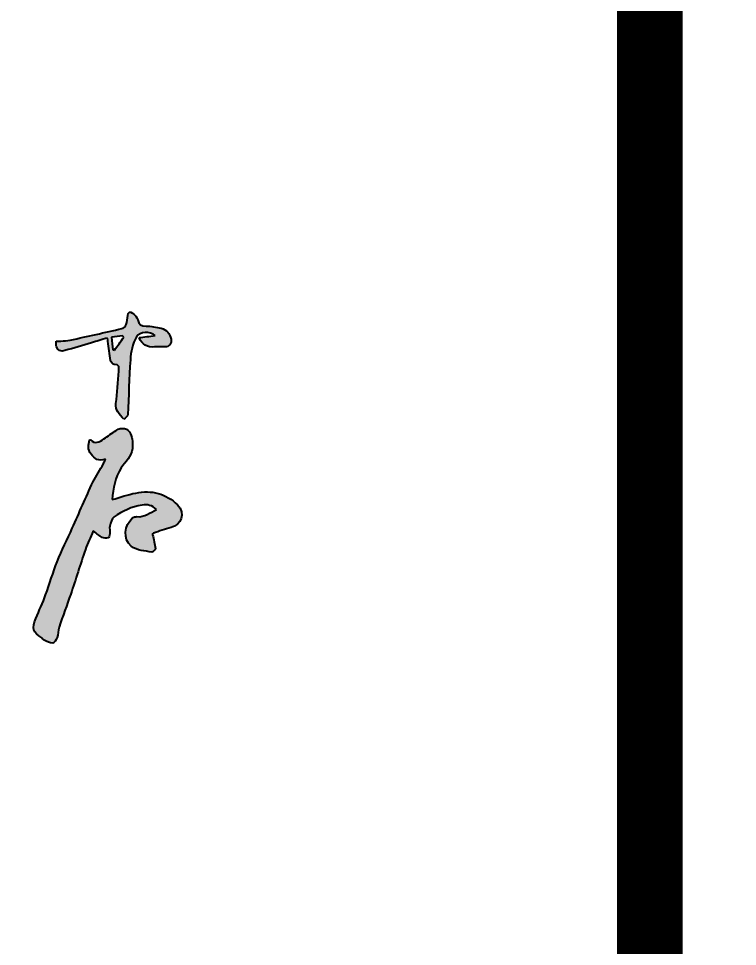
# Model space of a CAD drawing. Extents: x -191212 to 1245715665, y -234495 to 250873.
# Drawn here: x 210979 to 212072, y -73781 to -72371 of the extents above; entities that cross this region are included whole.
import ezdxf

# ---------------------------------------------------------------- set-up
doc = ezdxf.new("R2010")
doc.units = 0
doc.header["$LTSCALE"] = 500
doc.layers.get('0').update_dxf_attribs({"linetype": 'CONTINUOUS'})
doc.layers.get('Defpoints').update_dxf_attribs({"linetype": 'CONTINUOUS'})
for name, color, linetype in [('AXIS', 3, 'CONTINUOUS'), ('TWT_DIM', 3, 'CONTINUOUS'), ('TWT_TITLE', 7, 'CONTINUOUS')]:
    doc.layers.add(name, color=color, linetype=linetype)
doc.styles.add('_TCH_DIM_T3', font='SIMPLEX', dxfattribs={"width": 0.705882, "bigfont": 'GBCBIG'})
doc.dimstyles.new('_TCH_ARCH&&200', dxfattribs={"dimtxt": 510, "dimasz": 200, "dimexe": 500, "dimexo": 600, "dimgap": 200, "dimtad": 1, "dimdec": 0, "dimzin": 0, "dimdsep": 46, "dimtxsty": '_TCH_DIM_T3', "dimblk": 'ARCHTICK', "dimcen": 0.09, "dimclrt": 225, "dimazin": 2, "dimtfac": 1, "dimtdec": 0, "dimtix": 1, "dimtmove": 2, "dimatfit": 3, "dimfxl": 1, "dimtolj": 1, "dimtzin": 0, "dimarcsym": 0})
doc.dimstyles.new('_TWT_ARCH&&100', dxfattribs={"dimtxt": 297.5, "dimasz": 100, "dimexe": 250, "dimexo": 300, "dimgap": 100, "dimtad": 1, "dimdec": 0, "dimzin": 0, "dimdsep": 46, "dimtxsty": '_TCH_DIM_T3', "dimblk": 'ARCHTICK', "dimcen": 0.09, "dimclrt": 7, "dimazin": 2, "dimtfac": 1, "dimtdec": 0, "dimtix": 1, "dimtmove": 2, "dimatfit": 3, "dimfxl": 1, "dimtolj": 1, "dimtzin": 0, "dimarcsym": 0})

# ---------------------------------------------------------------- blocks, each defined once
blk = doc.blocks.new('_ArchTick')
at = {"color": 0, "linetype": 'ByBlock', "const_width": 0.4}
blk.add_lwpolyline([(-0.5, -0.5), (0.5, 0.5)], dxfattribs=at)
blk = doc.blocks.new('*D200')
at = {"layer": 'AXIS', "color": 0, "lineweight": -2}
for p, q in [((278887.8, 52433.3), (283787.8, 52433.3)), ((283287.8, 44433.3), (283287.8, 52433.3)), ((278887.8, 44433.3), (283787.8, 44433.3))]:
    blk.add_line(p, q, dxfattribs=at)
at = {"layer": 'Defpoints', "color": 0}
for p in [(278287.8, 52433.3), (283287.8, 52433.3), (278287.8, 44433.3), (161593.6, -91198.8), (162081.3, -91198.8), (161593.6, -92638.9)]:
    blk.add_point(p, dxfattribs=at)
at = {"layer": 'TWT_DIM', "color": 0, "lineweight": -2}
for p, q in [((161893.6, -91198.8), (162331.3, -91198.8)), ((162081.3, -92638.9), (162081.3, -91198.8)), ((161893.6, -92638.9), (162331.3, -92638.9))]:
    blk.add_line(p, q, dxfattribs=at)
at = {"layer": 'AXIS', "color": 0, "lineweight": -2, "xscale": 200, "yscale": 200, "zscale": 200}
for p, rotation in [((283287.8, 52433.3), 90), ((283287.8, 44433.3), 270)]:
    blk.add_blockref('_ArchTick', p, dxfattribs=dict(at, rotation=rotation))
at = {"layer": 'TWT_DIM', "color": 0, "lineweight": -2, "xscale": 100, "yscale": 100, "zscale": 100}
for p, rotation in [((162081.3, -91198.8), 90), ((162081.3, -92638.9), 270)]:
    blk.add_blockref('_ArchTick', p, dxfattribs=dict(at, rotation=rotation))
at = {"layer": 'AXIS', "color": 7, "insert": (282832.8, 48433.3), "char_height": 510, "attachment_point": 5, "rotation": 90, "style": '_TCH_DIM_T3'}
blk.add_mtext('\\A1;8000', dxfattribs=at)
at = {"layer": 'TWT_DIM', "color": 7, "insert": (161832.5, -91918.9), "char_height": 297.5, "attachment_point": 5, "rotation": 90, "style": '_TCH_DIM_T3'}
blk.add_mtext('\\A1;1800', dxfattribs=at)

msp = doc.modelspace()

# ---------------------------------------------------------------- hatches: boundary and pattern name
h = msp.add_hatch(color=256)
edge = h.paths.add_edge_path()
edge.add_spline(control_points=[(211195.4, -72841.6), (211187.8, -72840), (211180.1, -72838.1), (211172.5, -72838.3)], knot_values=[18, 18, 18, 18, 19, 19, 19, 19], degree=3, periodic=0)
edge.add_spline(control_points=[(211172.5, -72838.3), (211164.9, -72838.4), (211161.6, -72836), (211159.8, -72828.7)], knot_values=[17, 17, 17, 17, 18, 18, 18, 18], degree=3, periodic=0)
edge.add_spline(control_points=[(211159.8, -72828.7), (211158.8, -72824.8), (211155.3, -72821.1), (211152.1, -72818.4)], knot_values=[16, 16, 16, 16, 17, 17, 17, 17], degree=3, periodic=0)
edge.add_spline(control_points=[(211152.1, -72818.4), (211148.1, -72815.1), (211145.3, -72816.9), (211144.7, -72822.1)], knot_values=[15, 15, 15, 15, 16, 16, 16, 16], degree=3, periodic=0)
edge.add_spline(control_points=[(211144.7, -72822.1), (211144.3, -72826.8), (211143.9, -72831.6), (211142.4, -72835.9)], knot_values=[14, 14, 14, 14, 15, 15, 15, 15], degree=3, periodic=0)
edge.add_spline(control_points=[(211142.4, -72835.9), (211141.5, -72838.5), (211138.5, -72841.4), (211135.9, -72842)], knot_values=[13, 13, 13, 13, 14, 14, 14, 14], degree=3, periodic=0)
edge.add_spline(control_points=[(211135.9, -72842), (211109.8, -72848.1), (211083.6, -72853.8), (211057.3, -72859.5)], knot_values=[12, 12, 12, 12, 13, 13, 13, 13], degree=3, periodic=0)
edge.add_spline(control_points=[(211057.3, -72859.5), (211052.6, -72860.5), (211047.6, -72860.6), (211042.7, -72861)], knot_values=[11, 11, 11, 11, 12, 12, 12, 12], degree=3, periodic=0)
edge.add_spline(control_points=[(211042.7, -72861), (211040.4, -72861.3), (211038, -72861.1), (211035.7, -72861.1)], knot_values=[10, 10, 10, 10, 11, 11, 11, 11], degree=3, periodic=0)
edge.add_spline(control_points=[(211035.7, -72861.1), (211035.8, -72864), (211035.3, -72867.2), (211036.2, -72869.8)], knot_values=[9, 9, 9, 9, 10, 10, 10, 10], degree=3, periodic=0)
edge.add_spline(control_points=[(211036.2, -72869.8), (211038.2, -72875.9), (211043.2, -72877.1), (211048.8, -72875.5)], knot_values=[8, 8, 8, 8, 9, 9, 9, 9], degree=3, periodic=0)
edge.add_spline(control_points=[(211048.8, -72875.5), (211062.4, -72871.7), (211075.9, -72867.5), (211089.4, -72863.5)], knot_values=[7, 7, 7, 7, 8, 8, 8, 8], degree=3, periodic=0)
edge.add_spline(control_points=[(211089.4, -72863.5), (211097.4, -72861.2), (211105.3, -72858.9), (211113.8, -72856.4)], knot_values=[6, 6, 6, 6, 7, 7, 7, 7], degree=3, periodic=0)
edge.add_spline(control_points=[(211113.8, -72856.4), (211114.2, -72859.1), (211114.3, -72860.2), (211114.5, -72861.3)], knot_values=[5, 5, 5, 5, 6, 6, 6, 6], degree=3, periodic=0)
edge.add_spline(control_points=[(211114.5, -72861.3), (211115.7, -72871.1), (211116.7, -72880.9), (211118.5, -72890.6)], knot_values=[4, 4, 4, 4, 5, 5, 5, 5], degree=3, periodic=0)
edge.add_spline(control_points=[(211118.5, -72890.6), (211119, -72893), (211122.3, -72897), (211123.9, -72896.8)], knot_values=[3, 3, 3, 3, 4, 4, 4, 4], degree=3, periodic=0)
edge.add_spline(control_points=[(211123.9, -72896.8), (211132.7, -72896), (211131.5, -72901.4), (211131, -72906.7)], knot_values=[2, 2, 2, 2, 3, 3, 3, 3], degree=3, periodic=0)
edge.add_spline(control_points=[(211131, -72906.7), (211129.6, -72923.1), (211128.6, -72939.6), (211126.7, -72955.9)], knot_values=[1, 1, 1, 1, 2, 2, 2, 2], degree=3, periodic=0)
edge.add_spline(control_points=[(211126.7, -72955.9), (211125.5, -72966), (211131.7, -72971.7), (211138.9, -72979.9)], knot_values=[0, 0, 0, 0, 1, 1, 1, 1], degree=3, periodic=0)
edge.add_spline(control_points=[(211138.9, -72979.9), (211141.2, -72977.2), (211144.7, -72975), (211144.8, -72972.6)], knot_values=[27, 27, 27, 27, 28, 28, 28, 28], degree=3, periodic=0)
edge.add_spline(control_points=[(211144.8, -72972.6), (211146.3, -72944.9), (211146.7, -72917.1), (211148.7, -72889.4)], knot_values=[26, 26, 26, 26, 27, 27, 27, 27], degree=3, periodic=0)
edge.add_spline(control_points=[(211148.7, -72889.4), (211149.5, -72877.5), (211151.4, -72865.3), (211158, -72854.5)], knot_values=[25, 25, 25, 25, 26, 26, 26, 26], degree=3, periodic=0)
edge.add_spline(control_points=[(211158, -72854.5), (211162.6, -72847.1), (211178.9, -72845.3), (211186.3, -72852.7)], knot_values=[24, 24, 24, 24, 25, 25, 25, 25], degree=3, periodic=0)
edge.add_spline(control_points=[(211186.3, -72852.7), (211177.7, -72853.8), (211169.8, -72854.8), (211161.8, -72855.8)], knot_values=[23, 23, 23, 23, 24, 24, 24, 24], degree=3, periodic=0)
edge.add_spline(control_points=[(211161.8, -72855.8), (211166.7, -72866.9), (211174.6, -72870.8), (211185.5, -72869.9)], knot_values=[22, 22, 22, 22, 23, 23, 23, 23], degree=3, periodic=0)
edge.add_spline(control_points=[(211185.5, -72869.9), (211190.7, -72869.5), (211195.9, -72869.9), (211201, -72869.9)], knot_values=[21, 21, 21, 21, 22, 22, 22, 22], degree=3, periodic=0)
edge.add_spline(control_points=[(211201, -72869.9), (211207.6, -72869.9), (211211.8, -72864.8), (211210.5, -72858.3)], knot_values=[20, 20, 20, 20, 21, 21, 21, 21], degree=3, periodic=0)
edge.add_spline(control_points=[(211210.5, -72858.3), (211208.9, -72849.6), (211204.2, -72843.5), (211195.4, -72841.6)], knot_values=[19, 19, 19, 19, 20, 20, 20, 20], degree=3, periodic=0)
edge = h.paths.add_edge_path(flags=16)
edge.add_spline(control_points=[(211136.8, -72853.2), (211137.4, -72853.9), (211137.9, -72854.6), (211138.5, -72855.3)], knot_values=[3, 3, 3, 3, 4, 4, 4, 4], degree=3, periodic=0)
edge.add_spline(control_points=[(211138.5, -72855.3), (211133.8, -72861.8), (211129.1, -72868.3), (211124.3, -72874.8)], knot_values=[2, 2, 2, 2, 3, 3, 3, 3], degree=3, periodic=0)
edge.add_spline(control_points=[(211124.3, -72874.8), (211123.6, -72874.6), (211122.8, -72874.3), (211122.1, -72874.1)], knot_values=[1, 1, 1, 1, 2, 2, 2, 2], degree=3, periodic=0)
edge.add_spline(control_points=[(211122.1, -72874.1), (211121.4, -72868.1), (211120.8, -72862), (211120.1, -72855.2)], knot_values=[0, 0, 0, 0, 1, 1, 1, 1], degree=3, periodic=0)
edge.add_spline(control_points=[(211120.1, -72855.2), (211126, -72854.6), (211131.4, -72853.9), (211136.8, -72853.2)], knot_values=[4, 4, 4, 4, 5, 5, 5, 5], degree=3, periodic=0)
edge = h.paths.add_edge_path()
edge.add_spline(control_points=[(211121, -73101.8), (211122.1, -73084.7), (211125.4, -73068.3), (211134.8, -73053.8)], knot_values=[8, 8, 8, 8, 9, 9, 9, 9], degree=3, periodic=0)
edge.add_spline(control_points=[(211134.8, -73053.8), (211141, -73044.3), (211150.7, -73036.5), (211151.7, -73024.4)], knot_values=[7, 7, 7, 7, 8, 8, 8, 8], degree=3, periodic=0)
edge.add_spline(control_points=[(211151.7, -73024.4), (211152.3, -73017), (211151.9, -73008.7), (211149.1, -73002)], knot_values=[6, 6, 6, 6, 7, 7, 7, 7], degree=3, periodic=0)
edge.add_spline(control_points=[(211149.1, -73002), (211145.4, -72993.2), (211135, -72991.4), (211126.9, -72996.7)], knot_values=[5, 5, 5, 5, 6, 6, 6, 6], degree=3, periodic=0)
edge.add_spline(control_points=[(211126.9, -72996.7), (211120.7, -73000.9), (211114.5, -73005.3), (211108.4, -73009.7)], knot_values=[4, 4, 4, 4, 5, 5, 5, 5], degree=3, periodic=0)
edge.add_spline(control_points=[(211108.4, -73009.7), (211101.8, -73014.4), (211095.2, -73017.9), (211087.8, -73011.1)], knot_values=[3, 3, 3, 3, 4, 4, 4, 4], degree=3, periodic=0)
edge.add_spline(control_points=[(211087.8, -73011.1), (211087.6, -73010.9), (211086.9, -73011.2), (211086.4, -73011.2)], knot_values=[2, 2, 2, 2, 3, 3, 3, 3], degree=3, periodic=0)
edge.add_spline(control_points=[(211086.4, -73011.2), (211085.3, -73018.6), (211082.9, -73025.3), (211088.9, -73032.9)], knot_values=[1, 1, 1, 1, 2, 2, 2, 2], degree=3, periodic=0)
edge.add_spline(control_points=[(211088.9, -73032.9), (211094.6, -73040.1), (211099.9, -73044), (211110.6, -73040.4)], knot_values=[0, 0, 0, 0, 1, 1, 1, 1], degree=3, periodic=0)
edge.add_spline(control_points=[(211110.6, -73040.4), (211109.2, -73044.1), (211108.7, -73045.9), (211107.8, -73047.5)], knot_values=[40, 40, 40, 40, 41, 41, 41, 41], degree=3, periodic=0)
edge.add_spline(control_points=[(211107.8, -73047.5), (211102.5, -73056.7), (211096.3, -73065.6), (211091.8, -73075.3)], knot_values=[39, 39, 39, 39, 40, 40, 40, 40], degree=3, periodic=0)
edge.add_spline(control_points=[(211091.8, -73075.3), (211080.9, -73098.4), (211070.8, -73122), (211060.3, -73145.4)], knot_values=[38, 38, 38, 38, 39, 39, 39, 39], degree=3, periodic=0)
edge.add_spline(control_points=[(211060.3, -73145.4), (211052.7, -73162.4), (211044.3, -73178.9), (211037.4, -73196.2)], knot_values=[37, 37, 37, 37, 38, 38, 38, 38], degree=3, periodic=0)
edge.add_spline(control_points=[(211037.4, -73196.2), (211030.8, -73212.7), (211026, -73230), (211019.8, -73246.8)], knot_values=[36, 36, 36, 36, 37, 37, 37, 37], degree=3, periodic=0)
edge.add_spline(control_points=[(211019.8, -73246.8), (211015.4, -73258.8), (211010, -73270.6), (211004.9, -73282.4)], knot_values=[35, 35, 35, 35, 36, 36, 36, 36], degree=3, periodic=0)
edge.add_spline(control_points=[(211004.9, -73282.4), (210998.6, -73297.1), (211000.6, -73303.7), (211014.1, -73312.1)], knot_values=[34, 34, 34, 34, 35, 35, 35, 35], degree=3, periodic=0)
edge.add_spline(control_points=[(211014.1, -73312.1), (211015.4, -73312.9), (211016.1, -73314.9), (211017.4, -73315.4)], knot_values=[33, 33, 33, 33, 34, 34, 34, 34], degree=3, periodic=0)
edge.add_spline(control_points=[(211017.4, -73315.4), (211021.8, -73317.4), (211026.3, -73320.2), (211030.7, -73320.1)], knot_values=[32, 32, 32, 32, 33, 33, 33, 33], degree=3, periodic=0)
edge.add_spline(control_points=[(211030.7, -73320.1), (211033, -73320.1), (211036, -73314.9), (211037.2, -73311.5)], knot_values=[31, 31, 31, 31, 32, 32, 32, 32], degree=3, periodic=0)
edge.add_spline(control_points=[(211037.2, -73311.5), (211038.9, -73306.5), (211038.5, -73300.7), (211040.2, -73295.7)], knot_values=[30, 30, 30, 30, 31, 31, 31, 31], degree=3, periodic=0)
edge.add_spline(control_points=[(211040.2, -73295.7), (211045.9, -73278.8), (211052.3, -73262.2), (211058, -73245.4)], knot_values=[29, 29, 29, 29, 30, 30, 30, 30], degree=3, periodic=0)
edge.add_spline(control_points=[(211058, -73245.4), (211065.7, -73222.9), (211072.6, -73200.2), (211080.4, -73177.7)], knot_values=[28, 28, 28, 28, 29, 29, 29, 29], degree=3, periodic=0)
edge.add_spline(control_points=[(211080.4, -73177.7), (211083.6, -73168.3), (211088.1, -73159.3), (211092.3, -73149.5)], knot_values=[27, 27, 27, 27, 28, 28, 28, 28], degree=3, periodic=0)
edge.add_spline(control_points=[(211092.3, -73149.5), (211097.4, -73153.3), (211101.3, -73156.9), (211105.8, -73159.4)], knot_values=[26, 26, 26, 26, 27, 27, 27, 27], degree=3, periodic=0)
edge.add_spline(control_points=[(211105.8, -73159.4), (211108.3, -73160.8), (211112, -73160.9), (211114.7, -73160.2)], knot_values=[25, 25, 25, 25, 26, 26, 26, 26], degree=3, periodic=0)
edge.add_spline(control_points=[(211114.7, -73160.2), (211116.2, -73159.7), (211117.2, -73156.2), (211117.4, -73154)], knot_values=[24, 24, 24, 24, 25, 25, 25, 25], degree=3, periodic=0)
edge.add_spline(control_points=[(211117.4, -73154), (211117.8, -73150), (211116.6, -73145.8), (211117.5, -73142.1)], knot_values=[23, 23, 23, 23, 24, 24, 24, 24], degree=3, periodic=0)
edge.add_spline(control_points=[(211117.5, -73142.1), (211118.8, -73137.1), (211120.1, -73130.3), (211123.8, -73128)], knot_values=[22, 22, 22, 22, 23, 23, 23, 23], degree=3, periodic=0)
edge.add_spline(control_points=[(211123.8, -73128), (211136.9, -73119.8), (211150.7, -73112.3), (211166.5, -73110.2)], knot_values=[21, 21, 21, 21, 22, 22, 22, 22], degree=3, periodic=0)
edge.add_spline(control_points=[(211166.5, -73110.2), (211174.3, -73109.1), (211181.8, -73110.2), (211188.6, -73117.1)], knot_values=[20, 20, 20, 20, 21, 21, 21, 21], degree=3, periodic=0)
edge.add_spline(control_points=[(211188.6, -73117.1), (211178.3, -73121.4), (211170.3, -73129), (211158.7, -73127.8)], knot_values=[19, 19, 19, 19, 20, 20, 20, 20], degree=3, periodic=0)
edge.add_spline(control_points=[(211158.7, -73127.8), (211156.4, -73127.5), (211153.4, -73128.6), (211151.6, -73130.2)], knot_values=[18, 18, 18, 18, 19, 19, 19, 19], degree=3, periodic=0)
edge.add_spline(control_points=[(211151.6, -73130.2), (211139.8, -73140.6), (211136.8, -73162), (211150, -73172.6)], knot_values=[17, 17, 17, 17, 18, 18, 18, 18], degree=3, periodic=0)
edge.add_spline(control_points=[(211150, -73172.6), (211159.2, -73180), (211170.7, -73179.4), (211181.3, -73181.8)], knot_values=[16, 16, 16, 16, 17, 17, 17, 17], degree=3, periodic=0)
edge.add_spline(control_points=[(211181.3, -73181.8), (211182.7, -73182.2), (211186.8, -73178.1), (211186.7, -73176.4)], knot_values=[15, 15, 15, 15, 16, 16, 16, 16], degree=3, periodic=0)
edge.add_spline(control_points=[(211186.7, -73176.4), (211185.9, -73169.3), (211184, -73162.3), (211182.5, -73155.2)], knot_values=[14, 14, 14, 14, 15, 15, 15, 15], degree=3, periodic=0)
edge.add_spline(control_points=[(211182.5, -73155.2), (211181.4, -73154.6), (211182.4, -73153.4), (211183.7, -73153)], knot_values=[13, 13, 13, 13, 14, 14, 14, 14], degree=3, periodic=0)
edge.add_spline(control_points=[(211183.7, -73153), (211192.6, -73150), (211201.4, -73146.5), (211210.5, -73144.3)], knot_values=[12, 12, 12, 12, 13, 13, 13, 13], degree=3, periodic=0)
edge.add_spline(control_points=[(211210.5, -73144.3), (211225.1, -73140.7), (211233.9, -73123.2), (211220.4, -73110)], knot_values=[11, 11, 11, 11, 12, 12, 12, 12], degree=3, periodic=0)
edge.add_spline(control_points=[(211220.4, -73110), (211202.4, -73092.4), (211181, -73087), (211156.9, -73091.9)], knot_values=[10, 10, 10, 10, 11, 11, 11, 11], degree=3, periodic=0)
edge.add_spline(control_points=[(211156.9, -73091.9), (211145, -73094.2), (211133.5, -73098.3), (211121, -73101.8)], knot_values=[9, 9, 9, 9, 10, 10, 10, 10], degree=3, periodic=0)

# ---------------------------------------------------------------- linework, layer by layer
msp.add_lwpolyline([(207728.9, -68566.7), (211938.4, -68566.7), (211938.4, -108566.7), (207728.9, -108566.7)], close=True)
for points in [[(211144.7, -72822.1), (211145.3, -72816.9), (211148.1, -72815.1), (211152.1, -72818.4)], [(211152.1, -72818.4), (211155.3, -72821.1), (211158.8, -72824.8), (211159.8, -72828.7)], [(211142.4, -72835.9), (211143.9, -72831.6), (211144.3, -72826.8), (211144.7, -72822.1)], [(211159.8, -72828.7), (211161.6, -72836), (211164.9, -72838.4), (211172.5, -72838.3)], [(211057.3, -72859.5), (211083.6, -72853.8), (211109.8, -72848.1), (211135.9, -72842)], [(211135.9, -72842), (211138.5, -72841.4), (211141.5, -72838.5), (211142.4, -72835.9)], [(211186.3, -72852.7), (211178.9, -72845.3), (211162.6, -72847.1), (211158, -72854.5)], [(211172.5, -72838.3), (211180.1, -72838.1), (211187.8, -72840), (211195.4, -72841.6)], [(211195.4, -72841.6), (211204.2, -72843.5), (211208.9, -72849.6), (211210.5, -72858.3)], [(211036.2, -72869.8), (211035.3, -72867.2), (211035.8, -72864), (211035.7, -72861.1)], [(211035.7, -72861.1), (211038, -72861.1), (211040.4, -72861.3), (211042.7, -72861)], [(211042.7, -72861), (211047.6, -72860.6), (211052.6, -72860.5), (211057.3, -72859.5)], [(211113.8, -72856.4), (211105.3, -72858.9), (211097.4, -72861.2), (211089.4, -72863.5)], [(211114.5, -72861.3), (211114.3, -72860.2), (211114.2, -72859.1), (211113.8, -72856.4)], [(211118.5, -72890.6), (211116.7, -72880.9), (211115.7, -72871.1), (211114.5, -72861.3)], [(211136.8, -72853.2), (211131.4, -72853.9), (211126, -72854.6), (211120.1, -72855.2)], [(211120.1, -72855.2), (211120.8, -72862), (211121.4, -72868.1), (211122.1, -72874.1)], [(211124.3, -72874.8), (211129.1, -72868.3), (211133.8, -72861.8), (211138.5, -72855.3)], [(211138.5, -72855.3), (211137.9, -72854.6), (211137.4, -72853.9), (211136.8, -72853.2)], [(211158, -72854.5), (211151.4, -72865.3), (211149.5, -72877.5), (211148.7, -72889.4)], [(211161.8, -72855.8), (211169.8, -72854.8), (211177.7, -72853.8), (211186.3, -72852.7)], [(211185.5, -72869.9), (211174.6, -72870.8), (211166.7, -72866.9), (211161.8, -72855.8)], [(211210.5, -72858.3), (211211.8, -72864.8), (211207.6, -72869.9), (211201, -72869.9)], [(211048.8, -72875.5), (211043.2, -72877.1), (211038.2, -72875.9), (211036.2, -72869.8)], [(211089.4, -72863.5), (211075.9, -72867.5), (211062.4, -72871.7), (211048.8, -72875.5)], [(211122.1, -72874.1), (211122.8, -72874.3), (211123.6, -72874.6), (211124.3, -72874.8)], [(211201, -72869.9), (211195.9, -72869.9), (211190.7, -72869.5), (211185.5, -72869.9)], [(211123.9, -72896.8), (211122.3, -72897), (211119, -72893), (211118.5, -72890.6)], [(211148.7, -72889.4), (211146.7, -72917.1), (211146.3, -72944.9), (211144.8, -72972.6)], [(211131, -72906.7), (211131.5, -72901.4), (211132.7, -72896), (211123.9, -72896.8)], [(211126.7, -72955.9), (211128.6, -72939.6), (211129.6, -72923.1), (211131, -72906.7)], [(211138.9, -72979.9), (211131.7, -72971.7), (211125.5, -72966), (211126.7, -72955.9)], [(211144.8, -72972.6), (211144.7, -72975), (211141.2, -72977.2), (211138.9, -72979.9)], [(211108.4, -73009.7), (211114.5, -73005.3), (211120.7, -73000.9), (211126.9, -72996.7)], [(211126.9, -72996.7), (211135, -72991.4), (211145.4, -72993.2), (211149.1, -73002)], [(211149.1, -73002), (211151.9, -73008.7), (211152.3, -73017), (211151.7, -73024.4)], [(211088.9, -73032.9), (211082.9, -73025.3), (211085.3, -73018.6), (211086.4, -73011.2)], [(211086.4, -73011.2), (211086.9, -73011.2), (211087.6, -73010.9), (211087.8, -73011.1)], [(211087.8, -73011.1), (211095.2, -73017.9), (211101.8, -73014.4), (211108.4, -73009.7)], [(211151.7, -73024.4), (211150.7, -73036.5), (211141, -73044.3), (211134.8, -73053.8)], [(211110.6, -73040.4), (211099.9, -73044), (211094.6, -73040.1), (211088.9, -73032.9)], [(211107.8, -73047.5), (211108.7, -73045.9), (211109.2, -73044.1), (211110.6, -73040.4)], [(211091.8, -73075.3), (211096.3, -73065.6), (211102.5, -73056.7), (211107.8, -73047.5)], [(211134.8, -73053.8), (211125.4, -73068.3), (211122.1, -73084.7), (211121, -73101.8)], [(211060.3, -73145.4), (211070.8, -73122), (211080.9, -73098.4), (211091.8, -73075.3)], [(211156.9, -73091.9), (211181, -73087), (211202.4, -73092.4), (211220.4, -73110)], [(211121, -73101.8), (211133.5, -73098.3), (211145, -73094.2), (211156.9, -73091.9)], [(211166.5, -73110.2), (211150.7, -73112.3), (211136.9, -73119.8), (211123.8, -73128)], [(211188.6, -73117.1), (211181.8, -73110.2), (211174.3, -73109.1), (211166.5, -73110.2)], [(211220.4, -73110), (211233.9, -73123.2), (211225.1, -73140.7), (211210.5, -73144.3)], [(211123.8, -73128), (211120.1, -73130.3), (211118.8, -73137.1), (211117.5, -73142.1)], [(211150, -73172.6), (211136.8, -73162), (211139.8, -73140.6), (211151.6, -73130.2)], [(211151.6, -73130.2), (211153.4, -73128.6), (211156.4, -73127.5), (211158.7, -73127.8)], [(211158.7, -73127.8), (211170.3, -73129), (211178.3, -73121.4), (211188.6, -73117.1)], [(211117.5, -73142.1), (211116.6, -73145.8), (211117.8, -73150), (211117.4, -73154)], [(211210.5, -73144.3), (211201.4, -73146.5), (211192.6, -73150), (211183.7, -73153)], [(211037.4, -73196.2), (211044.3, -73178.9), (211052.7, -73162.4), (211060.3, -73145.4)], [(211092.3, -73149.5), (211088.1, -73159.3), (211083.6, -73168.3), (211080.4, -73177.7)], [(211105.8, -73159.4), (211101.3, -73156.9), (211097.4, -73153.3), (211092.3, -73149.5)], [(211117.4, -73154), (211117.2, -73156.2), (211116.2, -73159.7), (211114.7, -73160.2)], [(211183.7, -73153), (211182.4, -73153.4), (211181.4, -73154.6), (211182.5, -73155.2)], [(211182.5, -73155.2), (211184, -73162.3), (211185.9, -73169.3), (211186.7, -73176.4)], [(211114.7, -73160.2), (211112, -73160.9), (211108.3, -73160.8), (211105.8, -73159.4)], [(211181.3, -73181.8), (211170.7, -73179.4), (211159.2, -73180), (211150, -73172.6)], [(211080.4, -73177.7), (211072.6, -73200.2), (211065.7, -73222.9), (211058, -73245.4)], [(211186.7, -73176.4), (211186.8, -73178.1), (211182.7, -73182.2), (211181.3, -73181.8)], [(211019.8, -73246.8), (211026, -73230), (211030.8, -73212.7), (211037.4, -73196.2)], [(211004.9, -73282.4), (211010, -73270.6), (211015.4, -73258.8), (211019.8, -73246.8)], [(211058, -73245.4), (211052.3, -73262.2), (211045.9, -73278.8), (211040.2, -73295.7)], [(211014.1, -73312.1), (211000.6, -73303.7), (210998.6, -73297.1), (211004.9, -73282.4)], [(211040.2, -73295.7), (211038.5, -73300.7), (211038.9, -73306.5), (211037.2, -73311.5)], [(211017.4, -73315.4), (211016.1, -73314.9), (211015.4, -73312.9), (211014.1, -73312.1)], [(211037.2, -73311.5), (211036, -73314.9), (211033, -73320.1), (211030.7, -73320.1)], [(211030.7, -73320.1), (211026.3, -73320.2), (211021.8, -73317.4), (211017.4, -73315.4)]]:
    msp.add_open_spline(points, degree=3)
at = {"layer": 'TWT_TITLE', "color": 4, "const_width": 100}
msp.add_lwpolyline([(156038.4, -108566.7), (211938.4, -108566.7), (211938.4, -68566.7), (156038.4, -68566.7)], close=True, dxfattribs=at)

# ---------------------------------------------------------------- dimensions: what is measured, and where the dimension line sits
at = {"layer": 'AXIS'}
dim = msp.add_aligned_dim(p1=(278287.8, 44433.3), p2=(278287.8, 52433.3), distance=-5000, dimstyle='_TCH_ARCH&&200', override={"dimclrt": 7}, dxfattribs=at)
dim.commit()
dim.dimension.update_dxf_attribs({"geometry": '*D200', "text_midpoint": (282832.8, 48433.3)})
at = {"layer": 'TWT_DIM'}
dim = msp.add_aligned_dim(p1=(161593.6, -92638.9, 33805.3), p2=(161593.6, -91198.8, 33805.3), distance=-487.7, text='1800', dimstyle='_TWT_ARCH&&100', dxfattribs=at)
dim.commit()
dim.dimension.update_dxf_attribs({"geometry": '*D200', "text_midpoint": (161832.5, -91918.9, 33805.3)})

doc.saveas('drawing.dxf')
